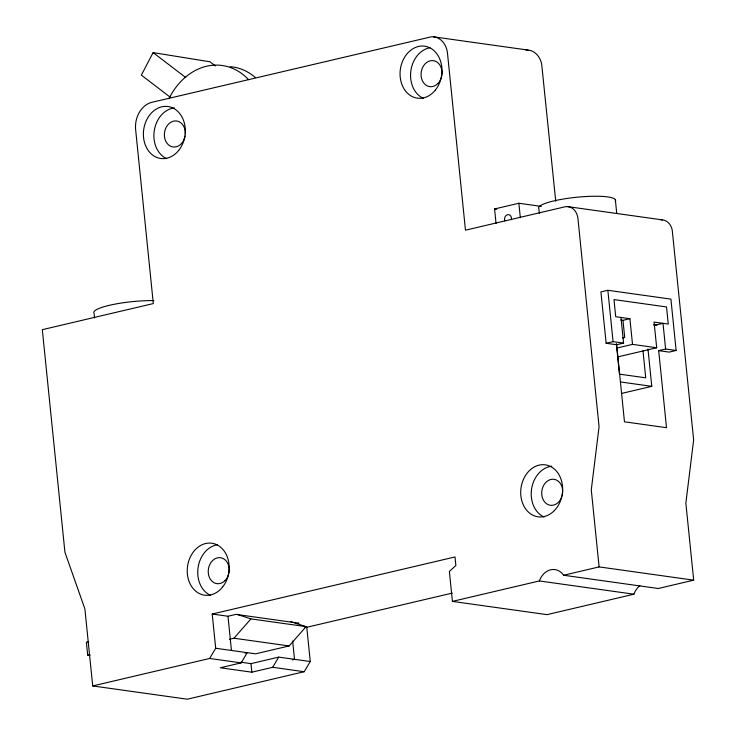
<?xml version="1.0" encoding="UTF-8"?>
<svg xmlns="http://www.w3.org/2000/svg" width="736" height="736" viewBox="0 0 736 736"><rect width="100%" height="100%" fill="white"/><g stroke="black" fill="none" stroke-linecap="round" stroke-linejoin="round"><path stroke-width="1.1" d="M215.4 65.946L209.981 61.796L153.125 52.606L141.349 75.127L169.979 97.023M660.864 219.871A14.766 11.739 -82 0 1 672.216 229.954L693.643 439.926L685.86 503.111L693.68 580.161L599.113 566.904L591.284 489.863L599.067 426.678L577.935 218.564A14.766 11.739 -82 0 0 564.751 206.862L465.474 230.193L447.506 53.378A20.507 16.302 -82 0 0 431.351 36.8L151.966 102.295A23.524 18.704 -82 0 0 135.645 129.711L153.309 303.572L42.32 329.664L64.924 552.239L84.888 608.902L92.708 685.943L209.622 658.462L215.694 648.269L212.207 614.036L455.004 556.959L455.878 565.515L449.374 571.43L452.419 601.386L546.986 614.643L633.935 594.2A18.041 14.343 -82 0 1 639.869 585.681M304.529 626.971L306.783 627.284L310.261 661.526L304.198 671.72L272.67 667.304L251.859 672.189L220.34 667.773L241.15 662.878L247.213 652.694L244.996 653.209M272.67 667.304L278.742 657.11L310.261 661.526M229.494 639.271L233.965 638.222L250.93 618.893L306.093 626.63L289.128 645.95L255.585 653.835L215.694 648.269M496.055 223.477L494.574 208.96L518.862 203.246L541.374 206.402M616.648 344.752L624.468 421.802L666.503 427.69L658.683 350.64L669.19 352.112L676.126 350.483L670.91 299.12L607.853 290.288L600.916 291.916L606.142 343.28L616.648 344.752L623.585 343.123L620.972 317.437M620.788 320.022L622.969 320.326L629.906 318.688L632.518 344.374L656.687 347.76L654.074 322.083L668.26 324.07L666.522 306.949L613.98 299.58L615.719 316.701L629.906 318.688M654.092 325.432L663.007 323.334L665.62 349.011L676.126 350.483M622.49 337.962L624.708 337.447L622.969 320.326M606.142 343.28L613.079 341.651L623.585 343.123M616.906 348.045L632.518 344.374M617.66 356.932L656.687 347.76M658.683 350.64L665.62 349.011M621.561 393.438L651.774 386.345L647.974 348.947M88.605 641.718L86.388 642.234L87.694 655.077L89.939 655.39M212.207 614.036L227.976 616.244L235.925 614.367L298.982 623.208L296.985 623.677M87.694 655.077L89.912 654.552M306.783 627.284L452.235 593.096M452.419 601.386L539.359 580.952A18.041 14.343 -82 0 1 563.638 575.248L599.113 566.904M240.856 662.207L250.994 663.633L278.742 657.11M292.275 659.842L294.501 659.318L292.643 641.056M304.198 671.72L187.284 699.2L92.708 685.943M693.68 580.161L658.214 588.496L563.638 575.248M433.486 36.818L528.062 50.076M567.833 206.641L662.4 219.889M494.574 208.96L496.828 209.272M653.688 324.631L656.963 325.082M620.568 381.966L651.774 386.345M539.359 580.952L633.935 594.2M233.965 638.222L289.128 645.95M209.622 658.462L241.15 662.878M290.876 621.681L306.093 626.63M236.79 614.302L250.93 618.893M153.125 52.606L185.776 77.574M555.717 201.167L541.678 64.041A20.507 16.302 -82 0 0 525.918 50.057M642.97 350.658L645.73 377.826L619.464 374.136L616.354 343.574M615.333 199.539L616.722 213.238M607.853 290.288L613.079 341.651M539.368 213.348L538.899 208.785A38.704 6.918 -5.8 0 1 577.355 197.184A38.704 6.918 -5.8 0 1 615.268 201.36M518.862 203.246L520.334 217.764M250.994 663.633L251.859 672.189M227.976 616.244L231.454 650.486M94.558 317.915L94.088 313.343A39.358 7.038 -5.8 0 1 111.936 304.741A39.358 7.038 -5.8 0 1 153.842 300.61M168.912 98.725A65.587 52.146 -82 0 1 248.593 79.672M230.175 66.691A65.587 52.146 -82 0 1 255.208 77.409M504.786 220.837A4.37 3.478 -82 0 1 507.592 214.664A4.37 3.478 -82 0 1 511.483 219.264M185.076 136.077A13.119 10.433 -82 0 1 168.185 144.578A13.119 10.433 -82 0 1 170.623 122.378A13.119 10.433 -82 0 1 185.334 133.805M423.338 98.32A26.238 20.856 -82 0 1 410.835 70.987A26.238 20.856 -82 0 1 430.054 47.739M166.676 158.654A26.238 20.856 -82 0 1 154.266 130.64A26.238 20.856 -82 0 1 174.487 107.925M210.514 595.35A26.238 20.856 -82 0 1 198.012 568.026A26.238 20.856 -82 0 1 217.23 544.769M561.844 496.598A13.119 10.433 -82 0 1 544.005 501.115A13.119 10.433 -82 0 1 550.27 479.614A13.119 10.433 -82 0 1 562.157 495.503M544.033 516.976A26.238 20.856 -82 0 1 531.576 489.008A26.238 20.856 -82 0 1 551.752 466.238M437.856 83.545A13.119 10.433 -82 0 0 435.602 61.3A13.119 10.433 -82 0 0 421.121 76.093A13.119 10.433 -82 0 0 437.856 83.545M178.655 150.448A26.238 20.856 -82 0 0 170.476 107.07A26.238 20.856 -82 0 0 143.916 140.006A26.238 20.856 -82 0 0 178.655 150.448M435.326 90.114A26.238 20.856 -82 0 0 427.138 46.736A26.238 20.856 -82 0 0 400.577 79.672A26.238 20.856 -82 0 0 435.326 90.114M222.502 587.153A26.238 20.856 -82 0 0 214.314 543.766A26.238 20.856 -82 0 0 187.763 576.702A26.238 20.856 -82 0 0 222.502 587.153M225.032 580.575A13.119 10.433 -82 0 0 222.778 558.339A13.119 10.433 -82 0 0 208.297 573.123A13.119 10.433 -82 0 0 225.032 580.575M554.337 510.618A26.238 20.856 -82 0 0 549.82 466.136A26.238 20.856 -82 0 0 520.858 495.714A26.238 20.856 -82 0 0 554.337 510.618"/></g></svg>
